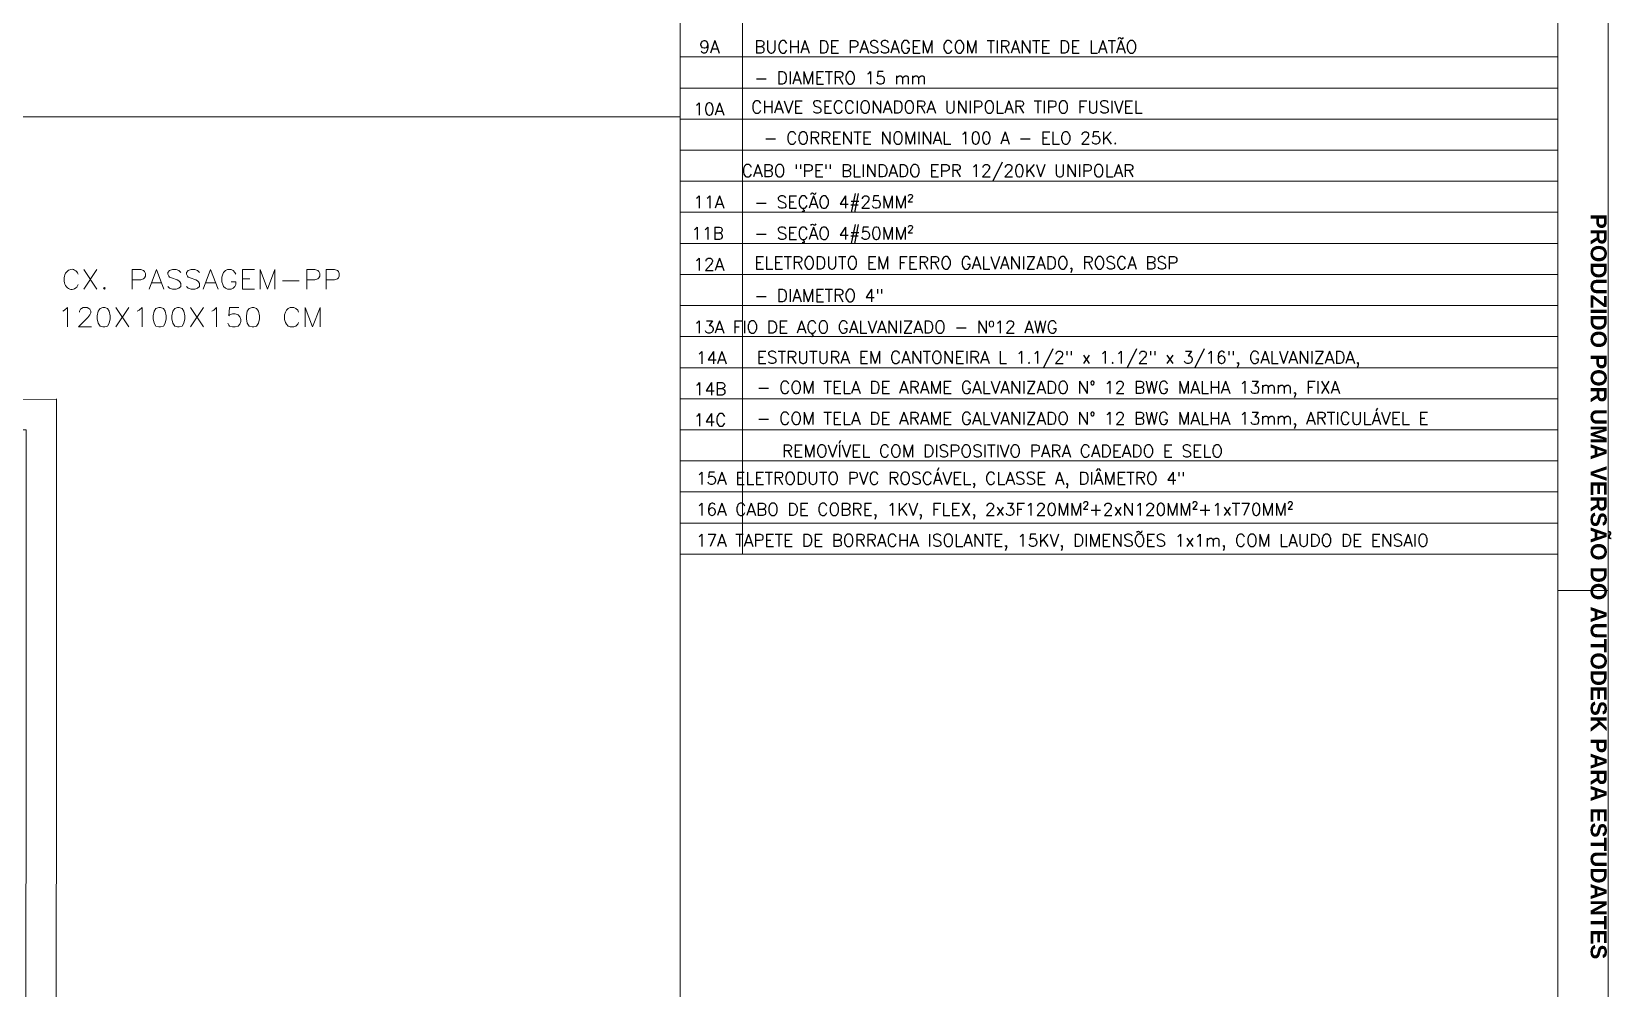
# Model space of a CAD drawing. Header units: inches. Extents: x 5 to 1823, y 18 to 726.
# Drawn here: x 1510.1 to 1823.5, y 236 to 425.8 of the extents above; entities that cross this region are included whole.
import ezdxf

# ---------------------------------------------------------------- set-up
doc = ezdxf.new("R2010")
doc.units = ezdxf.units.IN
doc.header["$MEASUREMENT"] = 0
doc.layers.add('PDF2_ENIT-EL20009', color=7, linetype='Continuous', true_color=0xdcdcdc)
doc.layers.add('PDF_Layer 1', color=30, linetype='Continuous', true_color=0xff7f00)
for name, color, linetype in [('PDF2_PAUTA', 4, 'Continuous'), ('PDF2_Texto', 1, 'Continuous'), ('PDF_0', 7, 'Continuous'), ('PDF_01', 1, 'Continuous'), ('PDF_06', 6, 'Continuous'), ('PDF_BORDA', 7, 'Continuous'), ('PDF_Texto', 6, 'Continuous')]:
    doc.layers.add(name, color=color, linetype=linetype)
doc.styles.add('PDF Arial', font='arial.ttf')
doc.styles.add('PDF Arial Bold', font='arialbd.ttf')
doc.styles.add('PDF RomanS', font='romans__.ttf')

msp = doc.modelspace()

# ---------------------------------------------------------------- linework, layer by layer
at = {"layer": 'PDF2_ENIT-EL20009', "lineweight": 5}
msp.add_lwpolyline([(1651.1, 513.21), (1651.1, 494.73), (1651.1, 470.08), (1651.1, 457.75), (1651.1, 439.25), (1651.1, 426.93), (1651.1, 414.6), (1651.1, 402.27), (1651.1, 383.8), (1651.1, 371.47), (1651.1, 359.14), (1651.1, 334.49), (1651.1, 322.17)], dxfattribs=at)
at = {"layer": 'PDF2_PAUTA', "lineweight": 5}
for points in [[(1638.77, 420.78), (1812.84, 420.78)], [(1812.84, 414.6), (1638.77, 414.6), (1812.84, 414.6)], [(1638.77, 408.45), (1812.84, 408.45)], [(1638.77, 396.12), (1812.84, 396.12)], [(1638.77, 389.95), (1812.84, 389.95)], [(1638.77, 377.62), (1812.84, 377.62)], [(1638.77, 365.3), (1812.84, 365.3)], [(1812.84, 359.14), (1638.77, 359.14), (1812.84, 359.14)], [(1638.77, 352.97), (1812.84, 352.97)], [(1812.84, 346.82), (1638.77, 346.82), (1812.84, 346.82)], [(1638.77, 340.64), (1812.84, 340.64)], [(1638.77, 328.32), (1812.84, 328.32)], [(1638.77, 322.17), (1812.84, 322.17)]]:
    msp.add_lwpolyline(points, dxfattribs=at)
for points in [[(1812.84, 402.27), (1638.77, 402.27)], [(1812.84, 383.8), (1638.77, 383.8)], [(1812.84, 371.47), (1638.77, 371.47)], [(1812.84, 334.49), (1638.77, 334.49)]]:
    msp.add_lwpolyline(points, close=True, dxfattribs=at)
at = {"layer": 'PDF_0', "lineweight": 5}
for points in [[(1520.49, 378.58), (1523.1, 374.71)], [(1523.1, 378.58), (1520.49, 374.71)], [(1530.1, 374.71), (1530.1, 378.58), (1531.78, 378.58), (1532.33, 378.41), (1532.52, 378.22), (1532.71, 377.84), (1532.71, 377.29), (1532.52, 376.93), (1532.33, 376.74), (1531.78, 376.55), (1530.1, 376.55)], [(1533.45, 374.71), (1534.91, 378.58), (1536.39, 374.71)], [(1539.73, 378.03), (1539.35, 378.41), (1538.8, 378.58), (1538.06, 378.58), (1537.51, 378.41), (1537.13, 378.03), (1537.13, 377.67), (1537.32, 377.29), (1537.51, 377.1), (1537.87, 376.93), (1538.99, 376.55), (1539.35, 376.38), (1539.54, 376.19), (1539.73, 375.81), (1539.73, 375.26), (1539.35, 374.9), (1538.8, 374.71), (1538.06, 374.71), (1537.51, 374.9), (1537.13, 375.26)], [(1543.42, 378.03), (1543.06, 378.41), (1542.51, 378.58), (1541.77, 378.58), (1541.19, 378.41), (1540.83, 378.03), (1540.83, 377.67), (1541.03, 377.29), (1541.19, 377.1), (1541.58, 376.93), (1542.68, 376.55), (1543.06, 376.38), (1543.25, 376.19), (1543.42, 375.81), (1543.42, 375.26), (1543.06, 374.9), (1542.51, 374.71), (1541.77, 374.71), (1541.19, 374.9), (1540.83, 375.26)], [(1544.16, 374.71), (1545.64, 378.58), (1547.12, 374.71)], [(1550.63, 377.67), (1550.44, 378.03), (1550.08, 378.41), (1549.7, 378.58), (1548.96, 378.58), (1548.6, 378.41), (1548.22, 378.03), (1548.05, 377.67), (1547.86, 377.1), (1547.86, 376.19), (1548.05, 375.64), (1548.22, 375.26), (1548.6, 374.9), (1548.96, 374.71), (1549.7, 374.71), (1550.08, 374.9), (1550.44, 375.26), (1550.63, 375.64), (1550.63, 376.19), (1549.7, 376.19)], [(1554.34, 374.71), (1551.93, 374.71), (1551.93, 378.58), (1554.34, 378.58)], [(1551.93, 376.74), (1553.41, 376.74)], [(1555.44, 374.71), (1555.44, 378.58), (1556.92, 374.71), (1558.4, 378.58), (1558.4, 374.71)], [(1559.88, 376.38), (1563.21, 376.38)], [(1564.69, 374.71), (1564.69, 378.58), (1566.34, 378.58), (1566.89, 378.41), (1567.08, 378.22), (1567.27, 377.84), (1567.27, 377.29), (1567.08, 376.93), (1566.89, 376.74), (1566.34, 376.55), (1564.69, 376.55)], [(1568.56, 374.71), (1568.56, 378.58), (1570.24, 378.58), (1570.79, 378.41), (1570.98, 378.22), (1571.15, 377.84), (1571.15, 377.29), (1570.98, 376.93), (1570.79, 376.74), (1570.24, 376.55), (1568.56, 376.55)], [(1534, 376), (1535.84, 376)], [(1544.71, 376), (1546.57, 376)], [(1516.32, 370.35), (1516.68, 370.54), (1517.23, 371.09), (1517.23, 367.21)], [(1519.65, 370.16), (1519.65, 370.35), (1519.82, 370.73), (1520.01, 370.9), (1520.39, 371.09), (1521.13, 371.09), (1521.49, 370.9), (1521.68, 370.73), (1521.87, 370.35), (1521.87, 369.99), (1521.68, 369.61), (1521.3, 369.06), (1519.46, 367.21), (1522.04, 367.21)], [(1526.84, 371.09), (1529.45, 367.21)], [(1529.45, 371.09), (1526.84, 367.21)], [(1531.1, 370.35), (1531.48, 370.54), (1532.03, 371.09), (1532.03, 367.21)], [(1541.64, 371.09), (1544.22, 367.21)], [(1544.22, 371.09), (1541.64, 367.21)], [(1545.89, 370.35), (1546.25, 370.54), (1546.82, 371.09), (1546.82, 367.21)], [(1551.25, 371.09), (1549.41, 371.09), (1549.22, 369.44), (1549.41, 369.61), (1549.96, 369.8), (1550.51, 369.8), (1551.08, 369.61), (1551.44, 369.25), (1551.63, 368.7), (1551.63, 368.31), (1551.44, 367.76), (1551.08, 367.38), (1550.51, 367.21), (1549.96, 367.21), (1549.41, 367.38), (1549.22, 367.57), (1549.03, 367.95)], [(1563.08, 370.16), (1562.91, 370.54), (1562.53, 370.9), (1562.17, 371.09), (1561.43, 371.09), (1561.05, 370.9), (1560.69, 370.54), (1560.5, 370.16), (1560.31, 369.61), (1560.31, 368.7), (1560.5, 368.12), (1560.69, 367.76), (1561.05, 367.38), (1561.43, 367.21), (1562.17, 367.21), (1562.53, 367.38), (1562.91, 367.76), (1563.08, 368.12)], [(1564.37, 367.21), (1564.37, 371.09), (1565.85, 367.21), (1567.34, 371.09), (1567.34, 367.21)]]:
    msp.add_lwpolyline(points, dxfattribs=at)
for points in [[(1524.56, 375.07), (1524.39, 374.9), (1524.56, 374.71), (1524.75, 374.9)], [(1524.26, 371.09), (1523.71, 370.9), (1523.33, 370.35), (1523.16, 369.44), (1523.16, 368.86), (1523.33, 367.95), (1523.71, 367.38), (1524.26, 367.21), (1524.64, 367.21), (1525.19, 367.38), (1525.55, 367.95), (1525.74, 368.86), (1525.74, 369.44), (1525.55, 370.35), (1525.19, 370.9), (1524.64, 371.09)], [(1535.35, 371.09), (1534.8, 370.9), (1534.42, 370.35), (1534.25, 369.44), (1534.25, 368.86), (1534.42, 367.95), (1534.8, 367.38), (1535.35, 367.21), (1535.73, 367.21), (1536.28, 367.38), (1536.64, 367.95), (1536.83, 368.86), (1536.83, 369.44), (1536.64, 370.35), (1536.28, 370.9), (1535.73, 371.09)], [(1539.06, 371.09), (1538.51, 370.9), (1538.13, 370.35), (1537.93, 369.44), (1537.93, 368.86), (1538.13, 367.95), (1538.51, 367.38), (1539.06, 367.21), (1539.42, 367.21), (1539.97, 367.38), (1540.35, 367.95), (1540.54, 368.86), (1540.54, 369.44), (1540.35, 370.35), (1539.97, 370.9), (1539.42, 371.09)], [(1553.85, 371.09), (1553.28, 370.9), (1552.92, 370.35), (1552.73, 369.44), (1552.73, 368.86), (1552.92, 367.95), (1553.28, 367.38), (1553.85, 367.21), (1554.21, 367.21), (1554.76, 367.38), (1555.14, 367.95), (1555.31, 368.86), (1555.31, 369.44), (1555.14, 370.35), (1554.76, 370.9), (1554.21, 371.09)]]:
    msp.add_lwpolyline(points, close=True, dxfattribs=at)
at = {"layer": 'PDF_0', "color": 1, "lineweight": 0}
msp.add_lwpolyline([(1515.03, 352.74), (1515.1, 352.82), (1515.03, 352.74)], dxfattribs=at)
at = {"layer": 'PDF_0', "lineweight": 5}
msp.add_ellipse((1518.09, 376.65), major_axis=(0.01, 2), ratio=0.757711, start_param=5.255371, end_param=10.470087, dxfattribs=at)
at = {"layer": 'PDF_01', "lineweight": 5}
msp.add_lwpolyline([(1638.77, 27.95), (1638.77, 601.93)], close=True, dxfattribs=at)
for points in [[(1514.99, 352.78), (1515.05, 352.78), (1515.14, 352.78)], [(1515.05, 352.97), (1515.05, 352.88), (1515.05, 352.97)]]:
    msp.add_lwpolyline(points, dxfattribs=at)
at = {"layer": 'PDF_06', "lineweight": 5}
msp.add_lwpolyline([(1379.9, 352.84), (1455.21, 352.8), (1515.05, 352.78), (1514.99, 160.77), (1468.97, 160.8), (1468.99, 166.79), (1508.98, 166.79), (1509.06, 346.79), (1495.2, 346.79)], dxfattribs=at)
at = {"layer": 'PDF_BORDA', "lineweight": 5}
msp.add_lwpolyline([(1812.85, 314.95), (1822.84, 314.95)], dxfattribs=at)
at = {"layer": 'PDF_Layer 1', "lineweight": 5}
msp.add_lwpolyline([(981.86, 611.92), (1822.84, 611.92), (1822.84, 17.96), (981.86, 17.96)], close=True, dxfattribs=at)
at = {"layer": 'PDF_Layer 1', "color": 7, "lineweight": 5}
msp.add_lwpolyline([(1006.86, 27.95), (1006.86, 601.93), (1812.85, 601.93), (1812.85, 27.95)], close=True, dxfattribs=at)
msp.add_lwpolyline([(1006.86, 27.95), (1006.86, 601.93), (1812.85, 601.93), (1812.85, 27.95)], close=True, dxfattribs=at)
at = {"layer": 'PDF_Layer 1', "lineweight": 5}
for points in [[(1638.77, 27.95), (1638.77, 17.96), (1638.77, 27.95), (1638.77, 601.93)], [(1638.77, 573.89), (1638.77, 544.04), (1638.77, 531.72), (1638.77, 513.22), (1638.77, 494.74), (1638.77, 470.08), (1638.77, 457.77), (1638.77, 439.27), (1638.77, 426.95), (1638.77, 414.63), (1638.77, 402.29), (1638.77, 383.81), (1638.77, 371.47), (1638.77, 359.15), (1638.77, 334.49), (1638.77, 322.17)]]:
    msp.add_lwpolyline(points, dxfattribs=at)
at = {"layer": 'PDF_Layer 1', "color": 7, "lineweight": 5}
for points in [[(1812.85, 573.89), (1812.85, 544.04), (1812.85, 531.72), (1812.85, 513.22), (1812.85, 494.74), (1812.85, 470.08), (1812.85, 457.77), (1812.85, 439.27), (1812.85, 426.95), (1812.85, 414.63), (1812.85, 402.29), (1812.85, 383.81), (1812.85, 371.47), (1812.85, 359.15), (1812.85, 334.49), (1812.85, 322.17)], [(1006.86, 408.89), (1638.77, 408.89)]]:
    msp.add_lwpolyline(points, dxfattribs=at)

# ---------------------------------------------------------------- texts
at = {"layer": 'PDF2_Texto', "color": 6, "attachment_point": 7, "style": 'PDF RomanS'}
for s, insert, char_height in [('9A', (1642.57, 421.54), 2.465), ('BUCHA DE PASSAGEM COM TIRANTE DE LATÃO', (1653.48, 421.54), 2.4652), ('- DIAMETRO 15 mm', (1653.48, 415.39), 2.4652), ('10A', (1641.38, 409.21), 2.465), ('CHAVE SECCIONADORA UNIPOLAR TIPO FUSIVEL', (1652.85, 409.62), 2.4652), ('- CORRENTE NOMINAL 100 A - ELO 25K.', (1655.34, 403.46), 2.4652), ('CABO "PE" BLINDADO EPR 12/20KV UNIPOLAR', (1650.99, 396.14), 2.4652), ('11A', (1641.38, 390.75), 2.465), ('- SEÇÃO 4#25MM²', (1653.48, 389.92), 2.4652), ('11B', (1640.97, 384.56), 2.465), ('- SEÇÃO 4#50MM²', (1653.48, 383.75), 2.4652), ('12A', (1641.38, 378.41), 2.465), ('ELETRODUTO EM FERRO GALVANIZADO, ROSCA BSP', (1653.48, 377.95), 2.4652), ('- DIAMETRO 4"', (1653.48, 372.23), 2.4652), ('13A FIO DE AÇO GALVANIZADO - Nº12 AWG', (1641.38, 365.27), 2.4652), ('14A', (1641.87, 359.9), 2.465), ('ESTRUTURA EM CANTONEIRA L 1.1/2" x 1.1/2" x 3/16", GALVANIZADA,', (1653.97, 359.14), 2.4652), ('14B', (1641.47, 353.71), 2.465), ('- COM TELA DE ARAME GALVANIZADO N° 12 BWG MALHA 13mm, FIXA', (1653.97, 353.25), 2.4652), ('- COM TELA DE ARAME GALVANIZADO N° 12 BWG MALHA 13mm, ARTICULÁVEL E', (1653.97, 347.1), 2.4652), ('14C', (1641.47, 347.56), 2.465), ('REMOVÍVEL COM DISPOSITIVO PARA CADEADO E SELO', (1658.95, 341.39), 2.4652), ('15A ELETRODUTO PVC ROSCÁVEL, CLASSE A, DIÂMETRO 4"', (1641.87, 335.23), 2.4652), ('16A CABO DE COBRE, 1KV, FLEX, 2x3F120MM²+2xN120MM²+1xT70MM²', (1641.87, 329.06), 2.4652), ('17A TAPETE DE BORRACHA ISOLANTE, 15KV, DIMENSÕES 1x1m, COM LAUDO DE ENSAIO', (1641.87, 322.92), 2.4652)]:
    msp.add_mtext(s, dxfattribs=dict(at, insert=insert, char_height=char_height))
at = {"layer": 'PDF_Texto', "color": 7, "insert": (1819.31, 389.65), "char_height": 3.1749, "attachment_point": 7, "rotation": 270, "style": 'PDF Arial Bold'}
msp.add_mtext('PRODUZIDO POR UMA VERSÃO DO AUTODESK PARA ESTUDANTES', dxfattribs=at)
at = {"layer": 'PDF_Texto', "color": 2, "insert": (1514.95, 352.83), "char_height": 0.08, "attachment_point": 7, "style": 'PDF Arial'}
msp.add_mtext(',00', dxfattribs=at)

doc.saveas('drawing.dxf')
